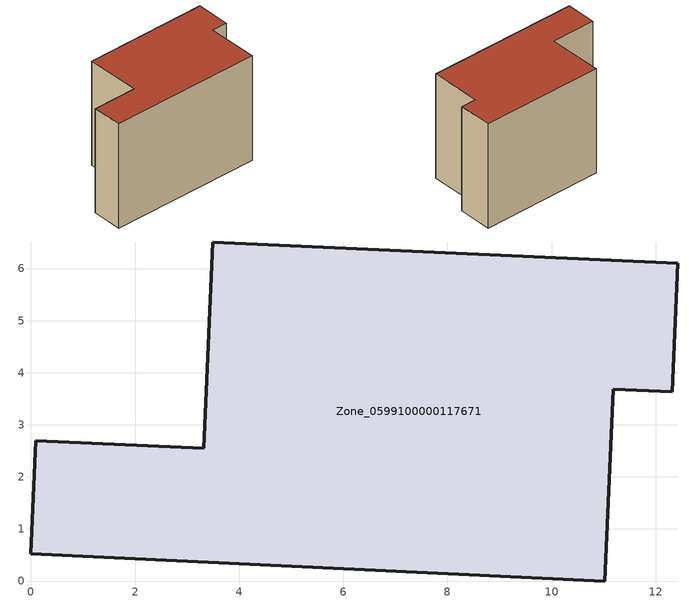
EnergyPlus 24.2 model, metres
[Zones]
Zone_0599100000117671
 floor ground (C_G): 11.02,0 0,0.52 0.09,2.69 3.32,2.55 3.5,6.51 12.42,6.1 12.31,3.63 11.18,3.68 z1.08
 wall outside (C_F): 3.32,2.55 0.09,2.69 0,0.52 11.02,0 11.18,3.68 12.31,3.63 12.42,6.1 3.5,6.51 3.32,2.55 z1.08:9
 roof outside (C_R): 12.42,6.1 3.5,6.51 3.32,2.55 0.09,2.69 0,0.52 11.02,0 11.18,3.68 12.31,3.63 z9
[BUILDING]
Pand.0599100000117671: North Axis=0; Terrain=City; Loads Convergence Tolerance Value=0.04; Temperature Convergence Tolerance Value=0.4; Solar Distribution=FullExterior; Maximum Number of Warmup Days=25; Minimum Number of Warmup Days=1
[Site:Location]
Rotterdam.The.Hague.AP_ZH_NLD Design_Conditions: Latitude=51.96; Longitude=4.45; Time Zone=1; Elevation=-4.5
[SITE:GROUNDTEMPERATURE:BUILDINGSURFACE]
18, 18, 18, 18, 18, 18, 18, 18, 18, 18, 18, 18
[MATERIAL] Thermal Absorptance=0.9; Solar Absorptance=0.7; Visible Absorptance=0.7
Name | Roughness | Thickness | Conductivity | Density | Specific Heat
G.TI.1975-1991 | MediumSmooth | 0.15 | 0.288461 | 540 | 1210
F.TI.1975-1991 | Rough | 0.3 | 0.230769 | 1920 | 840
R.TI.1975-1991 | MediumRough | 0.2 | 0.153846 | 1500 | 1000
[CONSTRUCTION]
C_G: G.TI.1975-1991
C_F: F.TI.1975-1991
C_R: R.TI.1975-1991
[ZONE]
Zone_0599100000117671: Type=1; Multiplier=1; Ceiling Height=Autocalculate; Volume=Autocalculate; Floor Area=autocalculate; Part of Total Floor Area=Yes
[ZONEINFILTRATION:DESIGNFLOWRATE]
Infil_Zone_0599100000117671: Zone or ZoneList or Space or SpaceList=Zone_0599100000117671; Schedule=AlwaysOn; Design Flow Rate Calculation Method=Flow/Area; Flow Rate per Floor Area=0.003; Constant Term Coefficient=1; Temperature Term Coefficient=0; Velocity Term Coefficient=0; Velocity Squared Term Coefficient=0
[HVACTEMPLATE:ZONE:IDEALLOADSAIRSYSTEM]
Zone_0599100000117671: Maximum Heating Supply Air Temperature=50; Minimum Cooling Supply Air Temperature=13; Maximum Heating Supply Air Humidity Ratio=0.0156; Minimum Cooling Supply Air Humidity Ratio=0.0077; Heating Limit=NoLimit; Cooling Limit=NoLimit; Dehumidification Control Type=ConstantSensibleHeatRatio; Cooling Sensible Heat Ratio=0.7; Dehumidification Setpoint=60; Humidification Control Type=None; Humidification Setpoint=30; Outdoor Air Method=None; Outdoor Air Flow Rate per Person=0.00944; Outdoor Air Flow Rate per Zone Floor Area=0; Outdoor Air Flow Rate per Zone=0; Demand Controlled Ventilation Type=None; Outdoor Air Economizer Type=NoEconomizer; Heat Recovery Type=None; Sensible Heat Recovery Effectiveness=0.7; Latent Heat Recovery Effectiveness=0.65
[ZONECONTROL:THERMOSTAT]
ThermostatControl_Zone_0599100000117671: Zone or ZoneList=Zone_0599100000117671; Control Type Schedule=DualSetpointControlType; Control 1=Thermostat_Zone_0599100000117671; Temperature Difference Between Cutout And Setpoint=0
[THERMOSTATSETPOINT:DUALSETPOINT]
Thermostat_Zone_0599100000117671: Heating Setpoint Temperature Schedule=HeatingSetpoint_Zone_0599100000117671; Cooling Setpoint Temperature Schedule=CoolingSetpoint_Zone_0599100000117671
[SCHEDULE:COMPACT]
HeatingSetpoint_Zone_0599100000117671: Through: 12/31, For: AllDays, Until: 24:00, 21
CoolingSetpoint_Zone_0599100000117671: Through: 12/31, For: AllDays, Until: 24:00, 24
DualSetpointControlType: Through: 12/31, For: AllDays, Until: 24:00, 4
AlwaysOn: Through: 12/31, For: AllDays, Until: 24:00, 1
